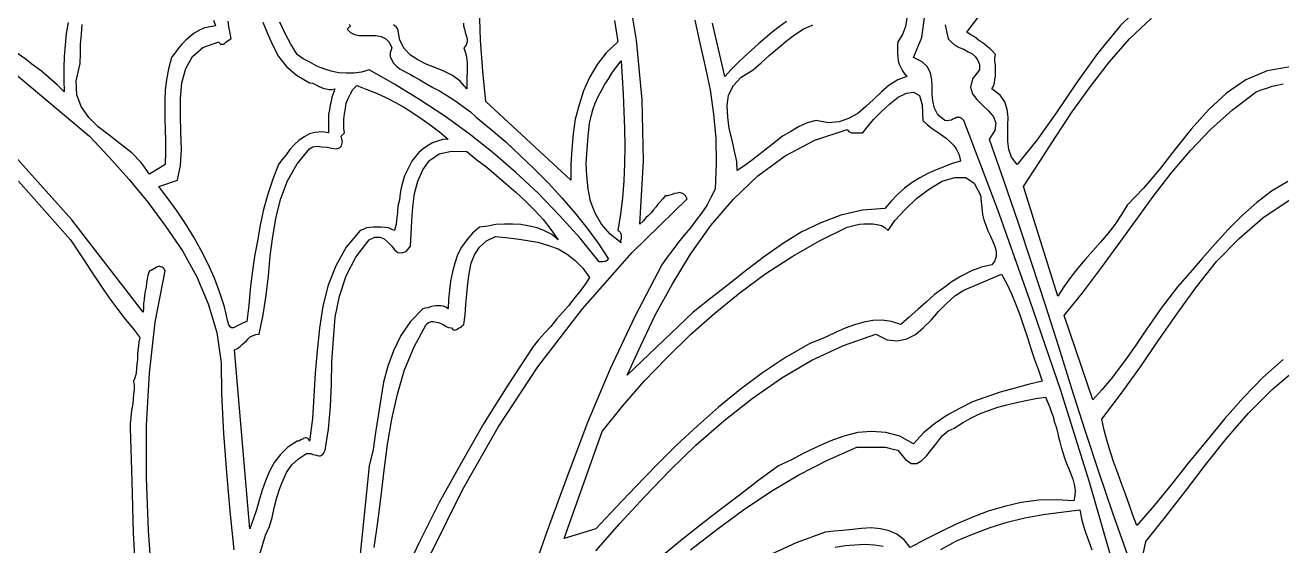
# Model space of a CAD drawing. Extents: x 0.04 to 7.28, y 0.05 to 9.48.
# Drawn here: x 2.858 to 5.488, y 6.3 to 7.39 of the extents above; entities that cross this region are included whole.
import ezdxf

# ---------------------------------------------------------------- set-up
doc = ezdxf.new("R2010")
doc.units = 0
doc.layers.add('1', color=7, linetype='Continuous')

msp = doc.modelspace()

# ---------------------------------------------------------------- linework, layer by layer
at = {"layer": '1'}
for points in [[(3.707, 6.283), (3.773, 6.417), (3.848, 6.548), (3.931, 6.674), (4.024, 6.796), (4.128, 6.914), (4.243, 7.026), (4.24, 7.032), (4.236, 7.036), (4.232, 7.038), (4.227, 7.039), (4.222, 7.038), (4.217, 7.037), (4.212, 7.035), (4.207, 7.034), (4.202, 7.032), (4.197, 7.032), (4.192, 7.026), (4.187, 7.02), (4.182, 7.015), (4.178, 7.009), (4.173, 7.003), (4.168, 6.997), (4.162, 6.991), (4.157, 6.986), (4.151, 6.979), (4.144, 6.973), (4.152, 7.105), (4.149, 7.233), (4.137, 7.358), (4.117, 7.48)], [(4.091, 7.399), (4.098, 7.355), (4.074, 7.332), (4.055, 7.307), (4.039, 7.28), (4.026, 7.252), (4.017, 7.223), (4.009, 7.193), (4.005, 7.162), (4.002, 7.13), (4, 7.098), (4, 7.065), (3.822, 7.23), (3.816, 7.293), (3.811, 7.358), (3.809, 7.425)], [(5.2, 7.438), (5.149, 7.388), (5.102, 7.33), (5.058, 7.269), (5.016, 7.207), (4.975, 7.149), (4.934, 7.098), (4.922, 7.113), (4.916, 7.129), (4.914, 7.146), (4.914, 7.163), (4.914, 7.18), (4.915, 7.197), (4.913, 7.213), (4.908, 7.229), (4.898, 7.243), (4.881, 7.256), (4.884, 7.262), (4.886, 7.269), (4.887, 7.276), (4.888, 7.283), (4.888, 7.291), (4.888, 7.298), (4.888, 7.306), (4.887, 7.314), (4.887, 7.321), (4.888, 7.328), (4.882, 7.335), (4.877, 7.34), (4.871, 7.345), (4.865, 7.35), (4.859, 7.354), (4.853, 7.358), (4.847, 7.363), (4.841, 7.367), (4.835, 7.37), (4.828, 7.375), (4.862, 7.419)], [(2.948, 7.395), (2.944, 7.372), (2.942, 7.348), (2.94, 7.324), (2.939, 7.3), (2.939, 7.275), (2.94, 7.25), (2.925, 7.265), (2.908, 7.279), (2.892, 7.293), (2.875, 7.306), (2.858, 7.319), (2.841, 7.331)], [(3.252, 7.4), (3.256, 7.388), (3.245, 7.386), (3.233, 7.384), (3.223, 7.379), (3.212, 7.373), (3.203, 7.366), (3.194, 7.358), (3.186, 7.35), (3.178, 7.341), (3.171, 7.331), (3.164, 7.322), (3.158, 7.298), (3.154, 7.275), (3.151, 7.254), (3.15, 7.233), (3.15, 7.213), (3.15, 7.192), (3.151, 7.171), (3.152, 7.148), (3.152, 7.125), (3.151, 7.098), (3.118, 7.078), (3.101, 7.102), (3.081, 7.122), (3.057, 7.141), (3.034, 7.159), (3.011, 7.177), (2.991, 7.196), (2.975, 7.219), (2.966, 7.244), (2.965, 7.273), (2.973, 7.309), (2.974, 7.33), (2.974, 7.35), (2.976, 7.371), (2.977, 7.391)], [(3.453, 7.269), (3.459, 7.268), (3.464, 7.266), (3.469, 7.263), (3.473, 7.261), (3.478, 7.259), (3.483, 7.257), (3.488, 7.256), (3.494, 7.255), (3.5, 7.255), (3.506, 7.256), (3.503, 7.248), (3.5, 7.239), (3.498, 7.23), (3.496, 7.222), (3.495, 7.212), (3.493, 7.203), (3.493, 7.193), (3.493, 7.184), (3.493, 7.174), (3.493, 7.164), (3.479, 7.166), (3.465, 7.165), (3.453, 7.162), (3.442, 7.156), (3.431, 7.148), (3.421, 7.139), (3.412, 7.129), (3.404, 7.118), (3.395, 7.108), (3.388, 7.098), (3.376, 7.067), (3.366, 7.036), (3.357, 7.004), (3.35, 6.971), (3.344, 6.938), (3.338, 6.905), (3.333, 6.871), (3.329, 6.837), (3.326, 6.803), (3.322, 6.769), (3.318, 6.768), (3.313, 6.766), (3.308, 6.763), (3.303, 6.761), (3.298, 6.758), (3.294, 6.756), (3.29, 6.756), (3.287, 6.758), (3.284, 6.762), (3.282, 6.769), (3.275, 6.8), (3.265, 6.831), (3.254, 6.86), (3.241, 6.889), (3.226, 6.918), (3.211, 6.946), (3.194, 6.973), (3.176, 7), (3.157, 7.026), (3.138, 7.052), (3.177, 7.065), (3.183, 7.096), (3.185, 7.13), (3.184, 7.165), (3.183, 7.201), (3.183, 7.236), (3.186, 7.269), (3.194, 7.299), (3.208, 7.324), (3.23, 7.343), (3.263, 7.355), (3.265, 7.352), (3.267, 7.35), (3.27, 7.35), (3.273, 7.35), (3.275, 7.351), (3.278, 7.354), (3.281, 7.356), (3.284, 7.358), (3.287, 7.36), (3.289, 7.361), (3.287, 7.373), (3.284, 7.386), (3.283, 7.398)], [(3.355, 7.396), (3.365, 7.372), (3.376, 7.347), (3.388, 7.324), (3.405, 7.303), (3.426, 7.285), (3.453, 7.269)], [(3.536, 7.391), (3.539, 7.388), (3.532, 7.381), (3.539, 7.374), (3.547, 7.37), (3.557, 7.368), (3.569, 7.368), (3.581, 7.368), (3.592, 7.368), (3.603, 7.366), (3.613, 7.361), (3.62, 7.354), (3.625, 7.342), (3.622, 7.332), (3.622, 7.324), (3.625, 7.316), (3.629, 7.31), (3.635, 7.304), (3.642, 7.298), (3.65, 7.294), (3.657, 7.29), (3.664, 7.286), (3.671, 7.282), (3.684, 7.275), (3.698, 7.267), (3.711, 7.259), (3.725, 7.252), (3.738, 7.244), (3.751, 7.236), (3.764, 7.227), (3.777, 7.217), (3.79, 7.208), (3.802, 7.197), (3.833, 7.171), (3.864, 7.145), (3.894, 7.117), (3.924, 7.088), (3.953, 7.059), (3.981, 7.028), (4.008, 6.997), (4.033, 6.965), (4.057, 6.933), (4.078, 6.901), (4.077, 6.899), (4.076, 6.897), (4.074, 6.896), (4.072, 6.895), (4.07, 6.895), (4.067, 6.894), (4.064, 6.894), (4.062, 6.894), (4.059, 6.894), (4.019, 6.944), (3.976, 6.991), (3.932, 7.037), (3.885, 7.081), (3.837, 7.122), (3.787, 7.162), (3.736, 7.199), (3.684, 7.233), (3.631, 7.266), (3.578, 7.296), (3.562, 7.291), (3.546, 7.289), (3.53, 7.289), (3.514, 7.29), (3.498, 7.293), (3.483, 7.298), (3.468, 7.304), (3.454, 7.312), (3.44, 7.319), (3.427, 7.328), (3.414, 7.35), (3.402, 7.372), (3.391, 7.396)], [(3.775, 7.394), (3.775, 7.388), (3.777, 7.381), (3.779, 7.375), (3.781, 7.368), (3.783, 7.361), (3.783, 7.355), (3.781, 7.348), (3.776, 7.342), (3.779, 7.334), (3.781, 7.326), (3.782, 7.318), (3.783, 7.309), (3.783, 7.3), (3.783, 7.291), (3.782, 7.282), (3.782, 7.273), (3.782, 7.265), (3.782, 7.256), (3.768, 7.272), (3.752, 7.284), (3.734, 7.293), (3.715, 7.301), (3.697, 7.308), (3.68, 7.317), (3.664, 7.327), (3.651, 7.341), (3.642, 7.358), (3.638, 7.381), (3.634, 7.386), (3.629, 7.39)], [(4.259, 7.4), (4.27, 7.352), (4.281, 7.303), (4.291, 7.254), (4.298, 7.203), (4.303, 7.152), (4.304, 7.1), (4.302, 7.046), (4.293, 7.029), (4.284, 7.012), (4.273, 6.996), (4.261, 6.981), (4.25, 6.965), (4.237, 6.95), (4.225, 6.935), (4.213, 6.919), (4.201, 6.904), (4.19, 6.888), (4.134, 6.78), (4.082, 6.67), (4.035, 6.558), (3.992, 6.445), (3.95, 6.331), (3.91, 6.216)], [(4.451, 7.397), (4.436, 7.386), (4.421, 7.375), (4.407, 7.363), (4.392, 7.35), (4.378, 7.337), (4.363, 7.324), (4.349, 7.311), (4.335, 7.297), (4.322, 7.282), (4.296, 7.394)], [(4.703, 7.404), (4.7, 7.387), (4.694, 7.37), (4.684, 7.355), (4.683, 7.347), (4.683, 7.338), (4.683, 7.331), (4.684, 7.323), (4.685, 7.315), (4.687, 7.308), (4.69, 7.301), (4.694, 7.294), (4.698, 7.288), (4.703, 7.282), (4.684, 7.275), (4.666, 7.264), (4.65, 7.25), (4.633, 7.234), (4.617, 7.219), (4.6, 7.205), (4.581, 7.194), (4.561, 7.187), (4.538, 7.185), (4.513, 7.19), (4.494, 7.185), (4.476, 7.177), (4.46, 7.167), (4.443, 7.157), (4.428, 7.145), (4.412, 7.133), (4.396, 7.12), (4.38, 7.108), (4.364, 7.096), (4.348, 7.085), (4.347, 7.104), (4.342, 7.126), (4.337, 7.149), (4.331, 7.173), (4.328, 7.197), (4.327, 7.221), (4.33, 7.243), (4.34, 7.263), (4.356, 7.281), (4.381, 7.296), (4.398, 7.311), (4.415, 7.326), (4.432, 7.341), (4.45, 7.356), (4.468, 7.369), (4.486, 7.381), (4.506, 7.39)], [(5.141, 6.239), (5.085, 6.433), (5.025, 6.625), (4.96, 6.814), (4.893, 7.003), (4.822, 7.19), (4.818, 7.194), (4.814, 7.196), (4.811, 7.196), (4.807, 7.196), (4.803, 7.194), (4.799, 7.193), (4.796, 7.191), (4.791, 7.19), (4.787, 7.189), (4.782, 7.19), (4.768, 7.202), (4.761, 7.216), (4.757, 7.231), (4.756, 7.245), (4.756, 7.261), (4.755, 7.275), (4.752, 7.289), (4.746, 7.302), (4.735, 7.313), (4.717, 7.322), (4.734, 7.364), (4.74, 7.405)], [(4.783, 7.39), (4.789, 7.361), (4.796, 7.354), (4.803, 7.348), (4.812, 7.343), (4.822, 7.339), (4.831, 7.334), (4.839, 7.33), (4.846, 7.324), (4.851, 7.317), (4.855, 7.307), (4.855, 7.296), (4.84, 7.277), (4.836, 7.26), (4.84, 7.246), (4.849, 7.234), (4.861, 7.222), (4.874, 7.21), (4.884, 7.198), (4.889, 7.185), (4.887, 7.169), (4.875, 7.151), (4.905, 7.065), (4.935, 6.978), (4.964, 6.891), (4.992, 6.804), (5.02, 6.717), (5.047, 6.629), (5.075, 6.542), (5.104, 6.455), (5.133, 6.369), (5.164, 6.282)], [(5.505, 7.302), (5.457, 7.294), (5.412, 7.275), (5.372, 7.247), (5.334, 7.212), (5.298, 7.172), (5.264, 7.13), (5.231, 7.087), (5.198, 7.048), (5.164, 7.013), (5.152, 6.993), (5.139, 6.973), (5.124, 6.954), (5.108, 6.935), (5.092, 6.917), (5.076, 6.899), (5.06, 6.88), (5.045, 6.861), (5.031, 6.842), (5.019, 6.822), (4.947, 7.052), (4.98, 7.102), (5.014, 7.155), (5.049, 7.208), (5.087, 7.261), (5.127, 7.313), (5.169, 7.361), (5.215, 7.404)], [(4.098, 6.96), (4.101, 6.958), (4.103, 6.956), (4.104, 6.954), (4.105, 6.951), (4.105, 6.949), (4.105, 6.945), (4.105, 6.942), (4.104, 6.939), (4.104, 6.937), (4.105, 6.934), (4.082, 6.952), (4.064, 6.973), (4.051, 6.996), (4.041, 7.021), (4.036, 7.047), (4.033, 7.074), (4.032, 7.101), (4.034, 7.129), (4.036, 7.157), (4.039, 7.184), (4.042, 7.199), (4.046, 7.212), (4.051, 7.226), (4.057, 7.24), (4.064, 7.253), (4.071, 7.266), (4.079, 7.278), (4.087, 7.291), (4.096, 7.303), (4.105, 7.315), (4.107, 7.28), (4.109, 7.245), (4.111, 7.209), (4.112, 7.173), (4.113, 7.136), (4.112, 7.1), (4.111, 7.064), (4.108, 7.028), (4.104, 6.994), (4.098, 6.96)], [(2.836, 7.289), (2.993, 7.157), (3.034, 7.113), (3.075, 7.067), (3.115, 7.019), (3.152, 6.969), (3.187, 6.917), (3.217, 6.863), (3.241, 6.806), (3.259, 6.746), (3.268, 6.683), (3.269, 6.618), (3.273, 6.535), (3.279, 6.453), (3.286, 6.372), (3.295, 6.291)], [(3.743, 7.151), (3.732, 7.15), (3.721, 7.147), (3.71, 7.143), (3.7, 7.137), (3.691, 7.131), (3.682, 7.123), (3.674, 7.114), (3.667, 7.105), (3.662, 7.095), (3.657, 7.085), (3.652, 7.074), (3.648, 7.062), (3.645, 7.049), (3.643, 7.037), (3.641, 7.024), (3.638, 7.011), (3.637, 6.998), (3.636, 6.986), (3.634, 6.973), (3.631, 6.96), (3.625, 6.962), (3.618, 6.965), (3.611, 6.966), (3.603, 6.967), (3.595, 6.967), (3.587, 6.967), (3.579, 6.966), (3.572, 6.965), (3.565, 6.962), (3.559, 6.96), (3.53, 6.925), (3.508, 6.886), (3.492, 6.845), (3.481, 6.801), (3.474, 6.755), (3.469, 6.708), (3.465, 6.661), (3.462, 6.613), (3.459, 6.566), (3.453, 6.519), (3.451, 6.523), (3.449, 6.525), (3.446, 6.526), (3.444, 6.526), (3.441, 6.525), (3.439, 6.523), (3.436, 6.522), (3.433, 6.52), (3.43, 6.519), (3.427, 6.519), (3.408, 6.506), (3.392, 6.491), (3.379, 6.474), (3.369, 6.456), (3.361, 6.436), (3.354, 6.416), (3.348, 6.395), (3.342, 6.375), (3.335, 6.355), (3.328, 6.335), (3.296, 6.71), (3.302, 6.713), (3.308, 6.717), (3.312, 6.721), (3.317, 6.725), (3.321, 6.729), (3.325, 6.733), (3.329, 6.737), (3.335, 6.74), (3.341, 6.742), (3.348, 6.743), (3.356, 6.783), (3.362, 6.824), (3.367, 6.865), (3.371, 6.907), (3.376, 6.947), (3.383, 6.988), (3.393, 7.027), (3.407, 7.064), (3.427, 7.099), (3.453, 7.131), (3.46, 7.135), (3.469, 7.136), (3.479, 7.135), (3.49, 7.134), (3.5, 7.132), (3.509, 7.131), (3.516, 7.133), (3.52, 7.137), (3.522, 7.145), (3.519, 7.157), (3.526, 7.164), (3.525, 7.173), (3.525, 7.183), (3.525, 7.193), (3.526, 7.204), (3.528, 7.215), (3.53, 7.226), (3.534, 7.236), (3.539, 7.246), (3.544, 7.255), (3.552, 7.263), (3.573, 7.255), (3.593, 7.247), (3.613, 7.238), (3.633, 7.228), (3.652, 7.217), (3.671, 7.205), (3.689, 7.193), (3.708, 7.179), (3.725, 7.166), (3.743, 7.151)], [(5.5, 7.062), (5.466, 7.042), (5.435, 7.018), (5.405, 6.992), (5.375, 6.962), (5.348, 6.932), (5.321, 6.901), (5.295, 6.871), (5.269, 6.842), (5.251, 6.818), (5.233, 6.794), (5.216, 6.77), (5.199, 6.745), (5.182, 6.72), (5.165, 6.696), (5.148, 6.672), (5.13, 6.649), (5.111, 6.626), (5.092, 6.605), (5.032, 6.782), (5.071, 6.83), (5.109, 6.88), (5.145, 6.93), (5.182, 6.981), (5.218, 7.031), (5.256, 7.08), (5.296, 7.127), (5.338, 7.171), (5.384, 7.212), (5.434, 7.25), (5.444, 7.254), (5.456, 7.258), (5.467, 7.262), (5.478, 7.264), (5.49, 7.267)], [(4.736, 7.19), (4.746, 7.181), (4.756, 7.173), (4.766, 7.166), (4.775, 7.16), (4.785, 7.153), (4.793, 7.146), (4.801, 7.138), (4.807, 7.129), (4.812, 7.118), (4.815, 7.105), (4.798, 7.1), (4.782, 7.094), (4.764, 7.087), (4.747, 7.079), (4.73, 7.07), (4.714, 7.06), (4.698, 7.048), (4.683, 7.035), (4.67, 7.021), (4.657, 7.006), (4.61, 7.002), (4.565, 6.992), (4.523, 6.976), (4.482, 6.956), (4.443, 6.932), (4.405, 6.905), (4.367, 6.877), (4.33, 6.847), (4.293, 6.818), (4.256, 6.789), (4.118, 6.657), (4.146, 6.719), (4.177, 6.784), (4.212, 6.847), (4.25, 6.91), (4.293, 6.97), (4.34, 7.025), (4.391, 7.074), (4.448, 7.116), (4.51, 7.149), (4.578, 7.171), (4.581, 7.168), (4.583, 7.166), (4.587, 7.164), (4.59, 7.164), (4.593, 7.164), (4.597, 7.164), (4.601, 7.164), (4.604, 7.164), (4.608, 7.164), (4.611, 7.164), (4.62, 7.176), (4.633, 7.192), (4.649, 7.208), (4.667, 7.225), (4.685, 7.239), (4.702, 7.247), (4.717, 7.249), (4.729, 7.242), (4.735, 7.223), (4.736, 7.19)], [(3.124, 6.222), (3.116, 6.332), (3.112, 6.442), (3.112, 6.552), (3.118, 6.661), (3.13, 6.768), (3.151, 6.875), (3.148, 6.88), (3.145, 6.883), (3.142, 6.884), (3.138, 6.885), (3.135, 6.884), (3.132, 6.882), (3.129, 6.88), (3.125, 6.878), (3.122, 6.876), (3.118, 6.875), (3.115, 6.866), (3.113, 6.858), (3.112, 6.85), (3.111, 6.841), (3.109, 6.833), (3.108, 6.824), (3.107, 6.815), (3.106, 6.807), (3.106, 6.798), (3.105, 6.789), (2.956, 6.982), (2.794, 7.162)], [(3.349, 6.282), (3.361, 6.322), (3.369, 6.34), (3.375, 6.359), (3.379, 6.379), (3.384, 6.398), (3.39, 6.418), (3.397, 6.436), (3.405, 6.453), (3.416, 6.469), (3.43, 6.482), (3.447, 6.493), (3.451, 6.493), (3.456, 6.493), (3.46, 6.491), (3.465, 6.49), (3.469, 6.489), (3.473, 6.488), (3.476, 6.488), (3.48, 6.49), (3.483, 6.494), (3.486, 6.5), (3.493, 6.544), (3.497, 6.591), (3.499, 6.638), (3.5, 6.685), (3.503, 6.732), (3.507, 6.778), (3.516, 6.822), (3.53, 6.865), (3.55, 6.904), (3.578, 6.94), (3.59, 6.946), (3.601, 6.946), (3.609, 6.942), (3.617, 6.935), (3.625, 6.927), (3.631, 6.919), (3.638, 6.914), (3.646, 6.913), (3.655, 6.916), (3.664, 6.927), (3.666, 6.953), (3.667, 6.98), (3.669, 7.009), (3.673, 7.037), (3.68, 7.063), (3.69, 7.087), (3.704, 7.106), (3.724, 7.12), (3.75, 7.126), (3.782, 7.125)], [(3.782, 7.125), (3.803, 7.108), (3.824, 7.092), (3.844, 7.075), (3.865, 7.057), (3.885, 7.04), (3.905, 7.021), (3.924, 7.002), (3.942, 6.983), (3.958, 6.962), (3.973, 6.94), (3.96, 6.951), (3.945, 6.959), (3.929, 6.965), (3.913, 6.969), (3.895, 6.972), (3.878, 6.973), (3.861, 6.973), (3.843, 6.972), (3.826, 6.969), (3.809, 6.967), (3.794, 6.954), (3.782, 6.94), (3.771, 6.925), (3.763, 6.909), (3.757, 6.891), (3.752, 6.873), (3.748, 6.854), (3.746, 6.835), (3.744, 6.815), (3.743, 6.796), (3.738, 6.799), (3.733, 6.801), (3.728, 6.802), (3.723, 6.802), (3.717, 6.802), (3.712, 6.801), (3.706, 6.8), (3.701, 6.798), (3.695, 6.797), (3.69, 6.796), (3.664, 6.769), (3.644, 6.74), (3.629, 6.708), (3.617, 6.676), (3.608, 6.642), (3.602, 6.607), (3.597, 6.572), (3.591, 6.537), (3.586, 6.501), (3.578, 6.467), (3.559, 6.282)], [(2.844, 7.063), (2.953, 6.94), (2.967, 6.919), (2.981, 6.898), (2.995, 6.877), (3.009, 6.856), (3.023, 6.835), (3.037, 6.814), (3.052, 6.794), (3.067, 6.774), (3.083, 6.755), (3.098, 6.736), (3.096, 6.727), (3.095, 6.718), (3.094, 6.709), (3.093, 6.699), (3.093, 6.69), (3.092, 6.68), (3.091, 6.671), (3.09, 6.662), (3.088, 6.653), (3.085, 6.644), (3.086, 6.636), (3.086, 6.627), (3.085, 6.617), (3.084, 6.608), (3.083, 6.597), (3.081, 6.587), (3.08, 6.577), (3.079, 6.567), (3.078, 6.556), (3.078, 6.546), (3.081, 6.436), (3.084, 6.326), (3.09, 6.218)], [(4.861, 6.993), (4.864, 6.982), (4.868, 6.971), (4.872, 6.959), (4.878, 6.948), (4.883, 6.937), (4.887, 6.926), (4.89, 6.916), (4.89, 6.906), (4.887, 6.896), (4.881, 6.888), (4.859, 6.883), (4.838, 6.875), (4.818, 6.865), (4.798, 6.853), (4.78, 6.84), (4.761, 6.826), (4.743, 6.81), (4.726, 6.794), (4.708, 6.778), (4.69, 6.763), (4.671, 6.769), (4.651, 6.772), (4.632, 6.771), (4.613, 6.768), (4.593, 6.762), (4.574, 6.755), (4.555, 6.747), (4.536, 6.738), (4.518, 6.73), (4.5, 6.723), (4.449, 6.694), (4.401, 6.662), (4.354, 6.627), (4.309, 6.59), (4.265, 6.551), (4.221, 6.51), (4.178, 6.468), (4.136, 6.424), (4.094, 6.38), (4.052, 6.335), (3.986, 6.315), (4.065, 6.539), (4.108, 6.592), (4.153, 6.644), (4.201, 6.694), (4.25, 6.742), (4.301, 6.787), (4.354, 6.83), (4.408, 6.87), (4.464, 6.906), (4.52, 6.938), (4.578, 6.967), (4.586, 6.969), (4.595, 6.971), (4.604, 6.973), (4.613, 6.974), (4.623, 6.974), (4.632, 6.974), (4.641, 6.972), (4.65, 6.97), (4.657, 6.966), (4.664, 6.96), (4.678, 6.981), (4.699, 7.004), (4.723, 7.027), (4.75, 7.047), (4.777, 7.063), (4.803, 7.071), (4.826, 7.071), (4.844, 7.059), (4.857, 7.034), (4.861, 6.993)], [(5.49, 6.69), (5.448, 6.652), (5.407, 6.61), (5.368, 6.566), (5.331, 6.521), (5.294, 6.476), (5.258, 6.43), (5.221, 6.385), (5.184, 6.342), (5.176, 6.364), (5.168, 6.386), (5.16, 6.408), (5.152, 6.43), (5.144, 6.452), (5.136, 6.474), (5.129, 6.496), (5.122, 6.519), (5.116, 6.542), (5.111, 6.565), (5.152, 6.619), (5.192, 6.674), (5.23, 6.731), (5.269, 6.787), (5.309, 6.842), (5.351, 6.895), (5.398, 6.943), (5.448, 6.986), (5.503, 7.023)], [(3.588, 6.296), (3.596, 6.349), (3.603, 6.404), (3.609, 6.458), (3.616, 6.512), (3.625, 6.565), (3.637, 6.617), (3.652, 6.668), (3.672, 6.716), (3.697, 6.763), (3.702, 6.767), (3.708, 6.769), (3.712, 6.769), (3.718, 6.768), (3.723, 6.767), (3.729, 6.764), (3.734, 6.762), (3.739, 6.759), (3.744, 6.757), (3.75, 6.756), (3.752, 6.753), (3.754, 6.752), (3.757, 6.751), (3.759, 6.752), (3.762, 6.753), (3.765, 6.755), (3.768, 6.757), (3.771, 6.759), (3.773, 6.761), (3.776, 6.763), (3.779, 6.783), (3.78, 6.805), (3.782, 6.827), (3.784, 6.849), (3.787, 6.87), (3.791, 6.891), (3.798, 6.909), (3.809, 6.925), (3.823, 6.938), (3.842, 6.947), (3.864, 6.945), (3.887, 6.942), (3.909, 6.939), (3.931, 6.935), (3.953, 6.928), (3.973, 6.921), (3.992, 6.91), (4.009, 6.897), (4.025, 6.881), (4.039, 6.861)], [(4.052, 6.289), (4.102, 6.346), (4.154, 6.402), (4.207, 6.457), (4.262, 6.511), (4.32, 6.561), (4.379, 6.608), (4.441, 6.651), (4.504, 6.688), (4.57, 6.719), (4.638, 6.743), (4.662, 6.731), (4.683, 6.729), (4.703, 6.733), (4.721, 6.742), (4.737, 6.756), (4.754, 6.772), (4.769, 6.79), (4.786, 6.807), (4.803, 6.823), (4.822, 6.835), (4.901, 6.868), (4.912, 6.848), (4.922, 6.827), (4.931, 6.805), (4.939, 6.783), (4.947, 6.76), (4.955, 6.736), (4.962, 6.713), (4.97, 6.69), (4.978, 6.667), (4.986, 6.644)], [(4.039, 6.861), (4.029, 6.846), (4.018, 6.831), (4.006, 6.817), (3.995, 6.802), (3.982, 6.788), (3.97, 6.774), (3.958, 6.759), (3.945, 6.745), (3.932, 6.731), (3.921, 6.717), (3.868, 6.636), (3.817, 6.555), (3.77, 6.473), (3.724, 6.39), (3.682, 6.305), (3.642, 6.22)], [(5.197, 6.282), (5.203, 6.309), (5.244, 6.36), (5.286, 6.414), (5.328, 6.469), (5.372, 6.524), (5.418, 6.577), (5.467, 6.627), (5.519, 6.671), (5.574, 6.709), (5.633, 6.738), (5.697, 6.756), (5.75, 6.745), (5.791, 6.724), (5.823, 6.692), (5.847, 6.654), (5.865, 6.61), (5.879, 6.562), (5.892, 6.513), (5.903, 6.464), (5.917, 6.417), (5.934, 6.375)], [(4.986, 6.644), (4.957, 6.637), (4.927, 6.629), (4.898, 6.621), (4.868, 6.611), (4.84, 6.601), (4.813, 6.587), (4.787, 6.573), (4.761, 6.555), (4.738, 6.536), (4.717, 6.513), (4.688, 6.529), (4.659, 6.537), (4.629, 6.539), (4.6, 6.537), (4.571, 6.529), (4.542, 6.519), (4.514, 6.506), (4.486, 6.493), (4.46, 6.479), (4.434, 6.467), (4.393, 6.437), (4.353, 6.406), (4.313, 6.376), (4.273, 6.345), (4.233, 6.313), (4.194, 6.281)], [(4.25, 6.291), (4.305, 6.334), (4.361, 6.375), (4.418, 6.413), (4.477, 6.448), (4.537, 6.479), (4.598, 6.506), (4.608, 6.506), (4.618, 6.506), (4.627, 6.506), (4.635, 6.506), (4.643, 6.506), (4.65, 6.506), (4.658, 6.506), (4.666, 6.504), (4.674, 6.502), (4.684, 6.5), (4.699, 6.481), (4.712, 6.472), (4.724, 6.472), (4.734, 6.478), (4.745, 6.489), (4.755, 6.502), (4.766, 6.516), (4.777, 6.53), (4.789, 6.54), (4.802, 6.546), (4.819, 6.557), (4.837, 6.567), (4.855, 6.576), (4.874, 6.583), (4.893, 6.59), (4.912, 6.595), (4.932, 6.6), (4.952, 6.604), (4.973, 6.608), (4.993, 6.611), (4.997, 6.601), (5.001, 6.591), (5.005, 6.581), (5.009, 6.57), (5.011, 6.56), (5.015, 6.549), (5.018, 6.538), (5.02, 6.527), (5.023, 6.517), (5.026, 6.506)], [(5.026, 6.506), (5.029, 6.495), (5.033, 6.484), (5.037, 6.472), (5.042, 6.461), (5.046, 6.45), (5.05, 6.439), (5.053, 6.428), (5.055, 6.416), (5.054, 6.405), (5.052, 6.394), (5.015, 6.396), (4.979, 6.395), (4.942, 6.39), (4.907, 6.382), (4.873, 6.372), (4.839, 6.359), (4.806, 6.345), (4.773, 6.329), (4.741, 6.313), (4.71, 6.296), (4.697, 6.312), (4.682, 6.324), (4.666, 6.331), (4.648, 6.335), (4.628, 6.337), (4.608, 6.336), (4.589, 6.334), (4.569, 6.332), (4.55, 6.33), (4.532, 6.328), (4.471, 6.306), (4.412, 6.279)], [(4.774, 6.292), (4.807, 6.31), (4.842, 6.325), (4.877, 6.338), (4.913, 6.349), (4.95, 6.358), (4.988, 6.365), (5.026, 6.37), (5.065, 6.375), (5.069, 6.353), (5.075, 6.332), (5.083, 6.311), (5.09, 6.291)], [(4.553, 6.297), (4.574, 6.3), (4.594, 6.302), (4.615, 6.303), (4.635, 6.302), (4.653, 6.299)]]:
    msp.add_lwpolyline(points, dxfattribs=at)

doc.saveas('drawing.dxf')
